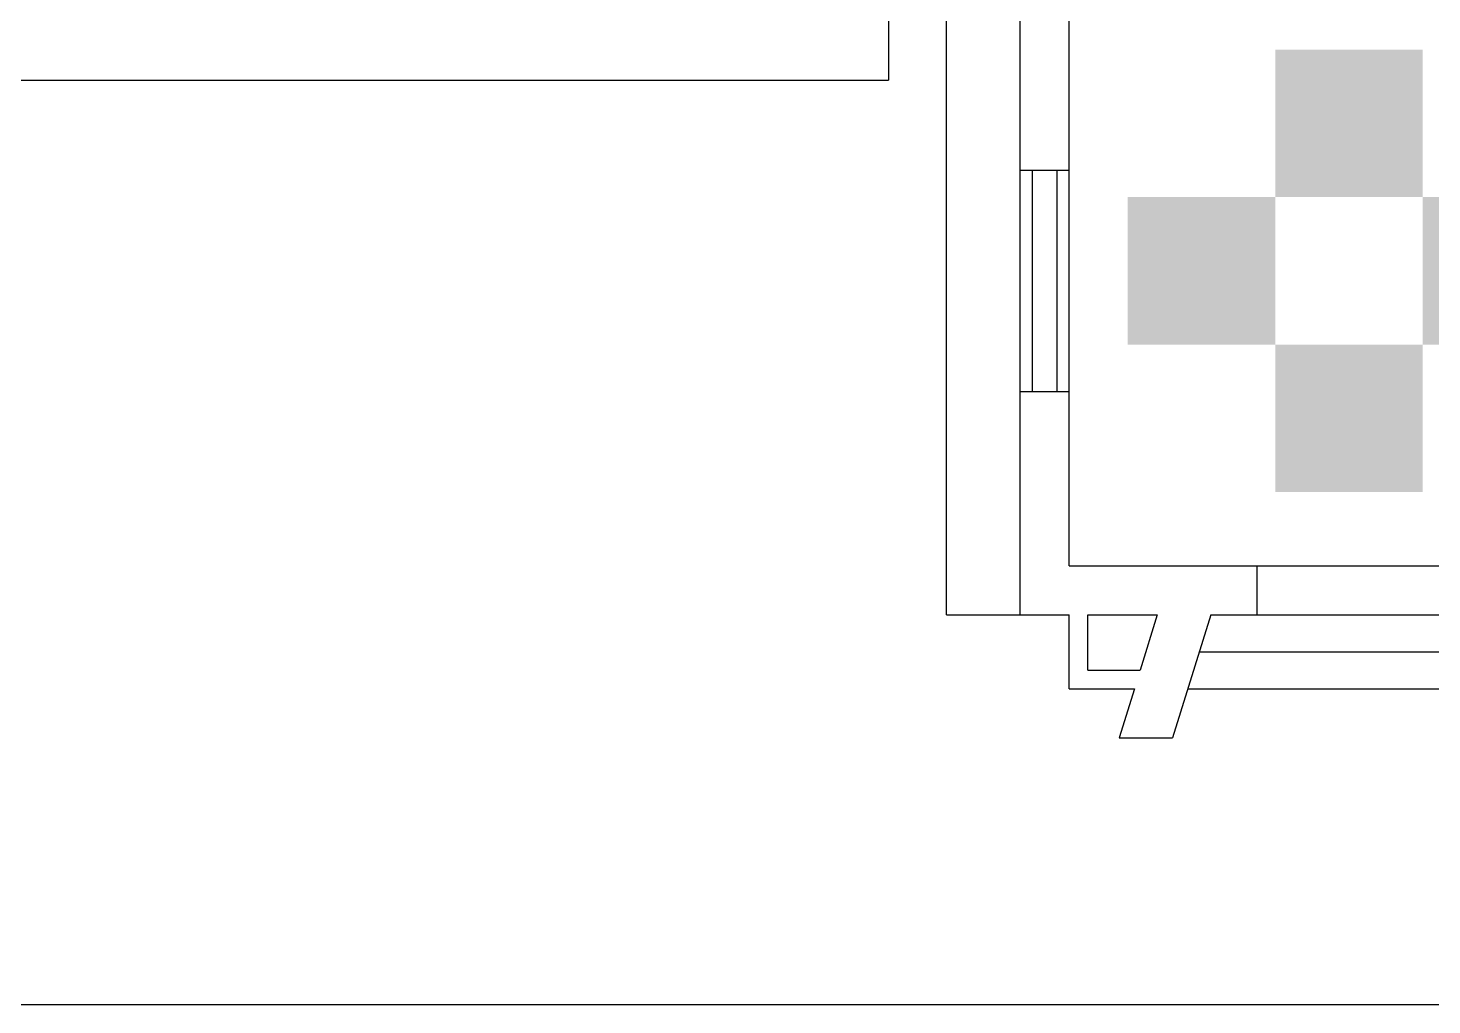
# Model space of a CAD drawing. Header units: inches. Extents: x 101 to 668, y -217 to 99.
# Drawn here: x 537.66 to 549.08, y -216.56 to -208.61 of the extents above; entities that cross this region are included whole.
import ezdxf

# ---------------------------------------------------------------- set-up
doc = ezdxf.new("R2010")
doc.units = ezdxf.units.IN
doc.header["$MEASUREMENT"] = 0

msp = doc.modelspace()

# ---------------------------------------------------------------- hatches: boundary and pattern name
h = msp.add_hatch(color=40)
h.paths.add_polyline_path([(548.4065, -208.7853), (547.8065, -208.7853), (547.8065, -209.3853), (548.4065, -209.3853)])
h.paths.add_polyline_path([(549.0065, -208.7853), (548.4065, -208.7853), (548.4065, -209.3853), (549.0065, -209.3853)])
h.paths.add_polyline_path([(548.4065, -209.3853), (547.8065, -209.3853), (547.8065, -209.9853), (548.4065, -209.9853)])
h.paths.add_polyline_path([(549.0065, -209.3853), (548.4065, -209.3853), (548.4065, -209.9853), (549.0065, -209.9853)])
h.paths.add_polyline_path([(548.4065, -211.1853), (547.8065, -211.1853), (547.8065, -211.7853), (548.4065, -211.7853)])
h.paths.add_polyline_path([(549.0065, -211.1853), (548.4065, -211.1853), (548.4065, -211.7853), (549.0065, -211.7853)])
h.paths.add_polyline_path([(548.4065, -211.7853), (547.8065, -211.7853), (547.8065, -212.3853), (548.4065, -212.3853)])
h.paths.add_polyline_path([(549.0065, -211.7853), (548.4065, -211.7853), (548.4065, -212.3853), (549.0065, -212.3853)])
h.paths.add_polyline_path([(549.6065, -209.9853), (549.0065, -209.9853), (549.0065, -210.5853), (549.6065, -210.5853)])
h.paths.add_polyline_path([(550.2065, -209.9853), (549.6065, -209.9853), (549.6065, -210.5853), (550.2065, -210.5853)])
h.paths.add_polyline_path([(549.6065, -210.5853), (549.0065, -210.5853), (549.0065, -211.1853), (549.6065, -211.1853)])
h.paths.add_polyline_path([(550.2065, -210.5853), (549.6065, -210.5853), (549.6065, -211.1853), (550.2065, -211.1853)])
h.paths.add_polyline_path([(547.8065, -210.5853), (547.2065, -210.5853), (547.2065, -211.1853), (547.8065, -211.1853)])
h.paths.add_polyline_path([(547.2065, -210.5853), (546.6065, -210.5853), (546.6065, -211.1853), (547.2065, -211.1853)])
h.paths.add_polyline_path([(547.2065, -209.9853), (546.6065, -209.9853), (546.6065, -210.5853), (547.2065, -210.5853)])
h.paths.add_polyline_path([(547.8065, -209.9853), (547.2065, -209.9853), (547.2065, -210.5853), (547.8065, -210.5853)])

# ---------------------------------------------------------------- linework, layer by layer
for p, q in [((544.6615, -208.4353), (544.6615, -209.0353)), ((545.1315, -213.3853), (545.1315, -208.4353)), ((545.7315, -213.3853), (545.7315, -208.4353)), ((546.1315, -212.9853), (546.1315, -208.4353)), ((531.7615, -209.0353), (544.6615, -209.0353)), ((545.7315, -209.76753), (546.1315, -209.76753)), ((545.8315, -211.56753), (545.8315, -209.76753)), ((546.0315, -211.56753), (546.0315, -209.76753)), ((545.7315, -211.56753), (546.1315, -211.56753)), ((546.1315, -212.9853), (547.6565, -212.9853)), ((547.6565, -212.9853), (547.6565, -213.3853)), ((547.6565, -212.9853), (549.1565, -212.9853)), ((545.1315, -213.3853), (546.1315, -213.3853)), ((546.1315, -213.9853), (546.1315, -213.3853)), ((546.2815, -213.3853), (546.84721, -213.3853)), ((546.2815, -213.3853), (546.84721, -213.3853)), ((546.2815, -213.8353), (546.2815, -213.3853)), ((546.84721, -213.3853), (546.70739, -213.8353)), ((547.28221, -213.3853), (546.9715, -214.3853)), ((547.28221, -213.3853), (547.6565, -213.3853)), ((547.28221, -213.3853), (549.1565, -213.3853)), ((547.189, -213.6853), (549.624, -213.6853)), ((546.2815, -213.8353), (546.70739, -213.8353)), ((546.1315, -213.9853), (546.66078, -213.9853)), ((546.66078, -213.9853), (546.5365, -214.3853)), ((547.09578, -213.9853), (549.71721, -213.9853)), ((546.5365, -214.3853), (546.9715, -214.3853))]:
    msp.add_line(p, q)
msp.add_lwpolyline([(524.18077, -178.88444), (571.68529, -178.88444), (571.68529, -216.55773), (524.18077, -216.55773)], close=True)

doc.saveas('drawing.dxf')
